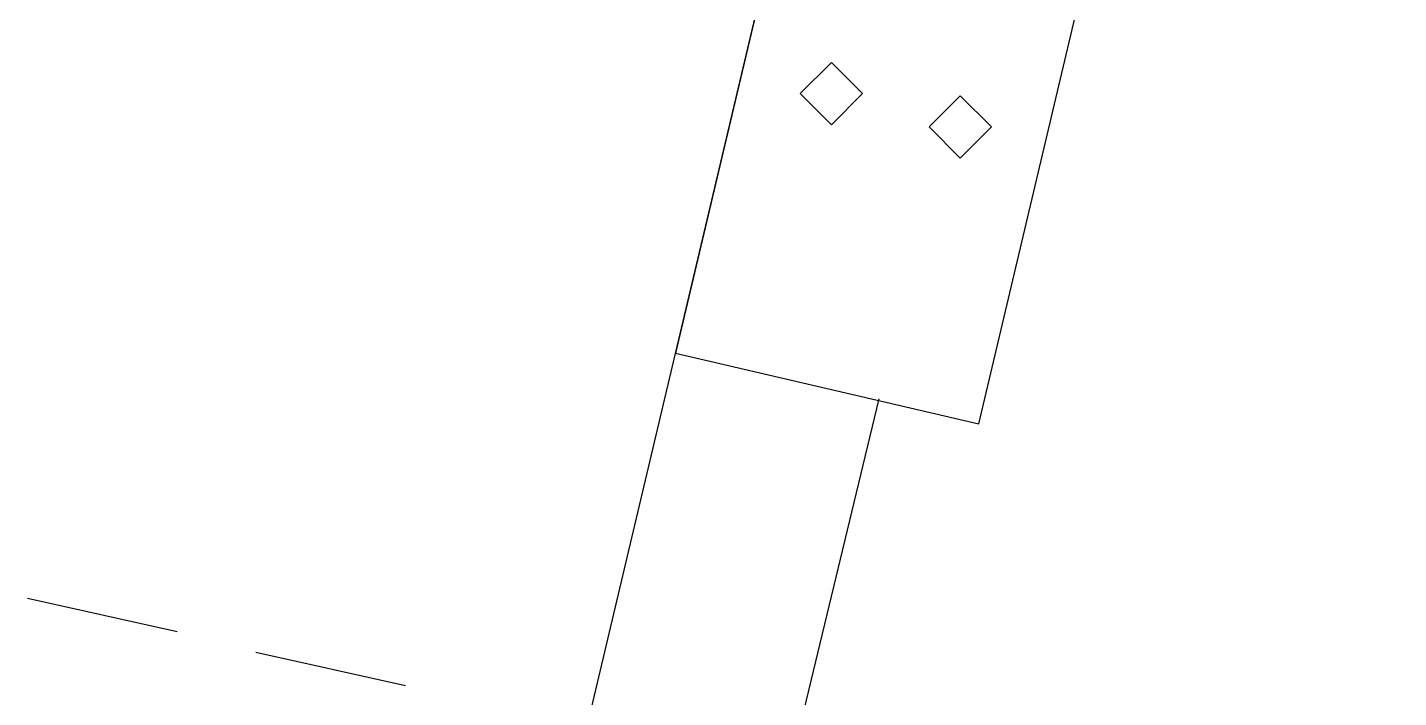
# Model space of a CAD drawing. Header units: feet. Extents: x -84 to 198, y -22 to 181.
# Drawn here: x 36.92 to 41.32, y 60.179 to 62.33 of the extents above; entities that cross this region are included whole.
import ezdxf

# ---------------------------------------------------------------- set-up
doc = ezdxf.new("R2010")
doc.units = ezdxf.units.FT
doc.layers.add('A-LINEA', color=7, linetype='CONTINUOUS')

msp = doc.modelspace()

# ---------------------------------------------------------------- linework, layer by layer
at = {"layer": 'A-LINEA'}
for p, q in [((40.7867, 68.8311), (38.56, 59.4311)), ((40.7867, 68.8311), (38.56, 59.4311)), ((39.36, 59.9244), (39.6533, 61.1378)), ((39.36, 59.9244), (39.6533, 61.1378)), ((36.92, 60.4978), (37.4, 60.3911)), ((36.92, 60.4978), (37.4, 60.3911)), ((37.6533, 60.3244), (38.1333, 60.2178)), ((37.6533, 60.3244), (38.1333, 60.2178))]:
    msp.add_line(p, q, dxfattribs=at)
for points in [[(39, 61.2844), (39.9733, 61.0578), (41.32, 66.7511), (40.3467, 66.9778), (39, 61.2844)], [(39, 61.2844), (39.9733, 61.0578), (41.32, 66.7511), (40.3467, 66.9778), (39, 61.2844)], [(39.6, 62.1178), (39.5, 62.2178), (39.4, 62.1178), (39.5, 62.0178), (39.6, 62.1178)], [(39.6, 62.1178), (39.5, 62.2178), (39.4, 62.1178), (39.5, 62.0178), (39.6, 62.1178)], [(40.0133, 62.0111), (39.9133, 62.1111), (39.8133, 62.0111), (39.9133, 61.9111), (40.0133, 62.0111)], [(40.0133, 62.0111), (39.9133, 62.1111), (39.8133, 62.0111), (39.9133, 61.9111), (40.0133, 62.0111)]]:
    msp.add_lwpolyline(points, dxfattribs=at)

doc.saveas('drawing.dxf')
